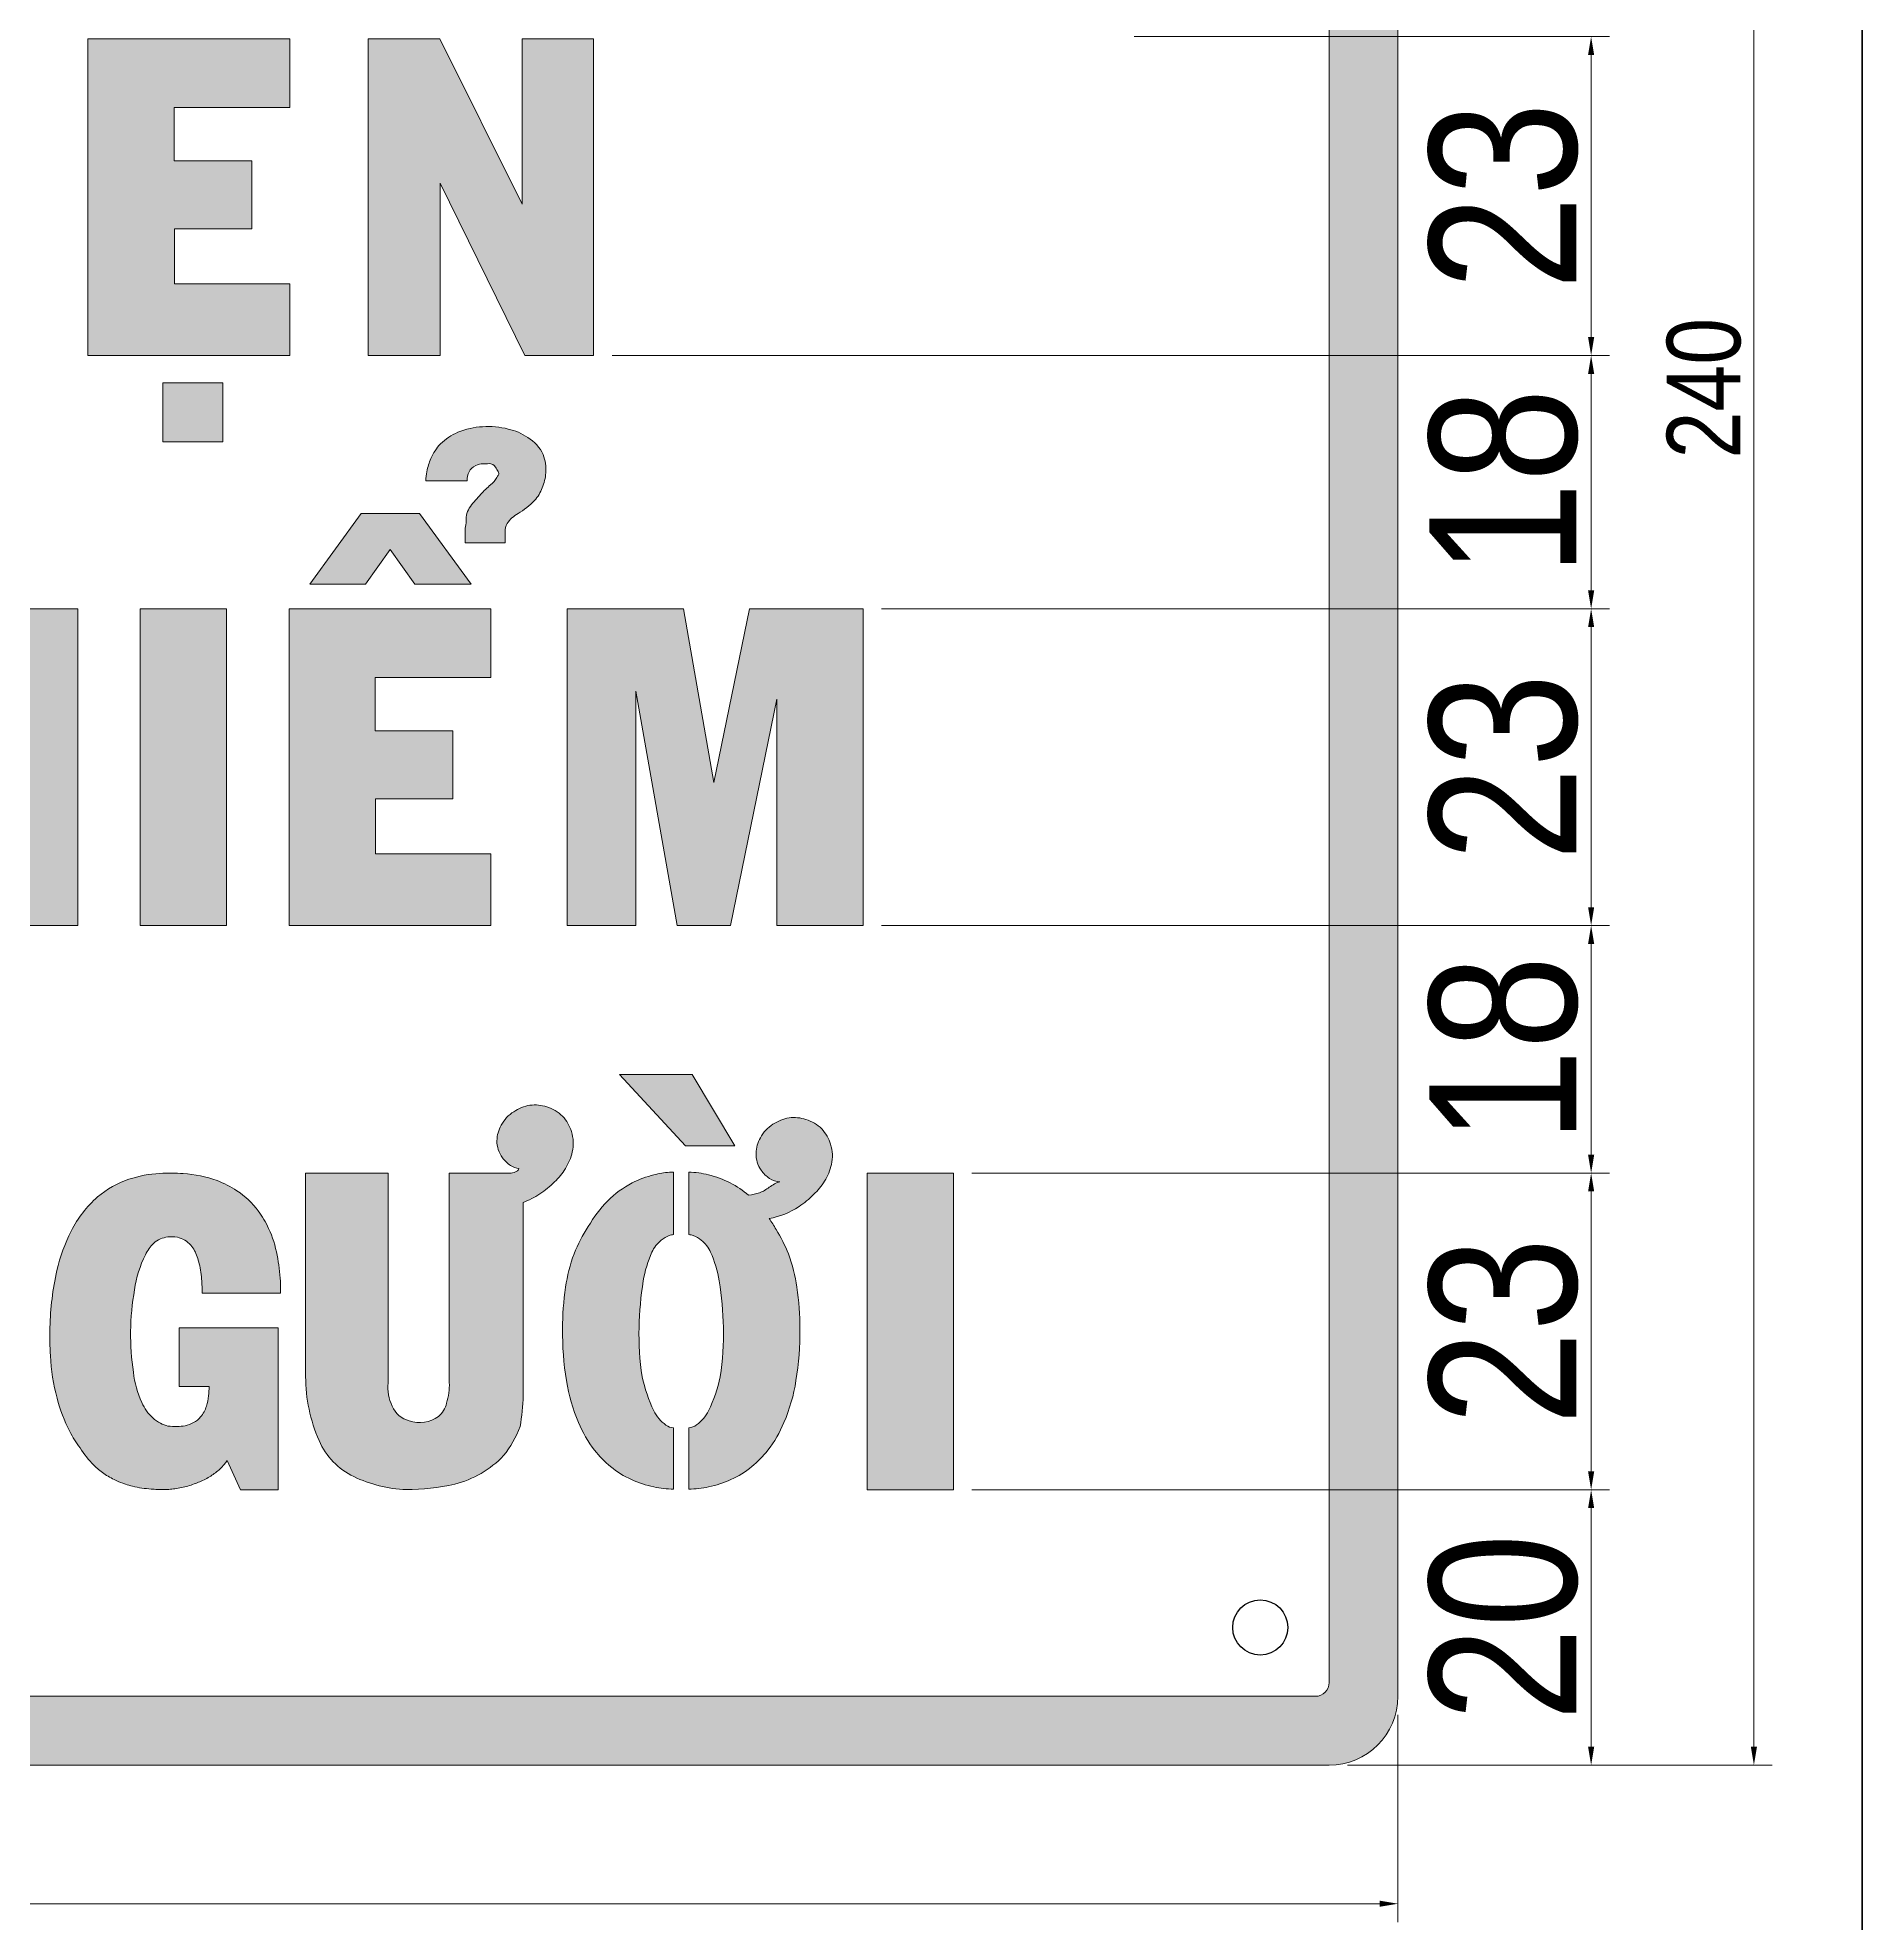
# Model space of a CAD drawing. Header units: millimetres. Extents: x 330554 to 656471, y 11007 to 130943.
# Drawn here: x 526248 to 527737, y 47596 to 49134 of the extents above; entities that cross this region are included whole.
import ezdxf

# ---------------------------------------------------------------- set-up
doc = ezdxf.new("R2010")
doc.units = ezdxf.units.MM
doc.header["$LTSCALE"] = 6
for name, color, linetype, lineweight in [('Netcoban', 4, 'Continuous', 25), ('netlonkhungten', 32, 'Continuous', 35), ('Text', 7, 'Continuous', 13)]:
    doc.layers.add(name, color=color, linetype=linetype, lineweight=lineweight)
doc.styles.get("Standard").update_dxf_attribs({"font": 'VHELVCN.TTF', "height": 120})
doc.dimstyles.new('ISO-5', dxfattribs={"dimtxt": 6, "dimasz": 15, "dimexe": 15, "dimexo": 15, "dimgap": 10, "dimtad": 1, "dimtoh": 1, "dimdec": 1, "dimlfac": 0.166667, "dimtxsty": 'Standard', "dimcen": 25, "dimclrd": 7, "dimclre": 7, "dimadec": 0, "dimazin": 0, "dimtfac": 1, "dimtdec": 1, "dimtmove": 0, "dimatfit": 3, "dimfxl": 1, "dimlwd": 0, "dimlwe": 0, "dimarcsym": 0})

# ---------------------------------------------------------------- blocks, each defined once
blk = doc.blocks.new('*D30')
at = {"layer": 'Defpoints', "color": 0, "transparency": 16777216}
for p in [(527127.5, 49134.6), (526701.7, 48874.5), (527515.4, 48874.5)]:
    blk.add_point(p, dxfattribs=at)
at = {"layer": 'Netcoban', "color": 7, "lineweight": 0, "transparency": 16777216}
for p, q in [((527142.5, 49134.6), (527530.4, 49134.6)), ((527515.4, 49119.6), (527515.4, 48889.5)), ((526716.7, 48874.5), (527530.4, 48874.5))]:
    blk.add_line(p, q, dxfattribs=at)
at = {"layer": 'Netcoban', "color": 7, "transparency": 16777216}
for points in [[(527512.9, 49119.6), (527517.9, 49119.6), (527515.4, 49134.6)], [(527512.9, 48889.5), (527517.9, 48889.5), (527515.4, 48874.5)]]:
    blk.add_solid(points, dxfattribs=at)
at = {"layer": 'Netcoban', "color": 0, "transparency": 16777216, "insert": (527444.2, 49004.6), "char_height": 120, "attachment_point": 5, "rotation": 90}
blk.add_mtext('23', dxfattribs=at)
blk = doc.blocks.new('*D31')
at = {"layer": 'Defpoints', "color": 0, "transparency": 16777216}
for p in [(526701.7, 48874.5), (527515.4, 48874.5), (526921.4, 48667.9)]:
    blk.add_point(p, dxfattribs=at)
at = {"layer": 'Netcoban', "color": 7, "lineweight": 0, "transparency": 16777216}
for p, q in [((526716.7, 48874.5), (527530.4, 48874.5)), ((527515.4, 48682.9), (527515.4, 48859.5)), ((526936.4, 48667.9), (527530.4, 48667.9))]:
    blk.add_line(p, q, dxfattribs=at)
at = {"layer": 'Netcoban', "color": 7, "transparency": 16777216}
for points in [[(527512.9, 48859.5), (527517.9, 48859.5), (527515.4, 48874.5)], [(527512.9, 48682.9), (527517.9, 48682.9), (527515.4, 48667.9)]]:
    blk.add_solid(points, dxfattribs=at)
at = {"layer": 'Netcoban', "color": 0, "transparency": 16777216, "insert": (527444.2, 48771.2), "char_height": 120, "attachment_point": 5, "rotation": 90}
blk.add_mtext('18', dxfattribs=at)
blk = doc.blocks.new('*D32')
at = {"layer": 'Defpoints', "color": 0, "transparency": 16777216}
for p in [(526921.4, 48667.9), (526921.4, 48409.5), (527515.4, 48409.5)]:
    blk.add_point(p, dxfattribs=at)
at = {"layer": 'Netcoban', "color": 7, "lineweight": 0, "transparency": 16777216}
for p, q in [((526936.4, 48667.9), (527530.4, 48667.9)), ((527515.4, 48652.9), (527515.4, 48424.5)), ((526936.4, 48409.5), (527530.4, 48409.5))]:
    blk.add_line(p, q, dxfattribs=at)
at = {"layer": 'Netcoban', "color": 7, "transparency": 16777216}
for points in [[(527512.9, 48652.9), (527517.9, 48652.9), (527515.4, 48667.9)], [(527512.9, 48424.5), (527517.9, 48424.5), (527515.4, 48409.5)]]:
    blk.add_solid(points, dxfattribs=at)
at = {"layer": 'Netcoban', "color": 0, "transparency": 16777216, "insert": (527444.2, 48538.7), "char_height": 120, "attachment_point": 5, "rotation": 90}
blk.add_mtext('23', dxfattribs=at)
blk = doc.blocks.new('*D33')
at = {"layer": 'Defpoints', "color": 0, "transparency": 16777216}
for p in [(526921.4, 48409.5), (527515.4, 48409.5), (526995.2, 48207.6)]:
    blk.add_point(p, dxfattribs=at)
at = {"layer": 'Netcoban', "color": 7, "lineweight": 0, "transparency": 16777216}
for p, q in [((526936.4, 48409.5), (527530.4, 48409.5)), ((527515.4, 48222.6), (527515.4, 48394.5)), ((527010.2, 48207.6), (527530.4, 48207.6))]:
    blk.add_line(p, q, dxfattribs=at)
at = {"layer": 'Netcoban', "color": 7, "transparency": 16777216}
for points in [[(527512.9, 48394.5), (527517.9, 48394.5), (527515.4, 48409.5)], [(527512.9, 48222.6), (527517.9, 48222.6), (527515.4, 48207.6)]]:
    blk.add_solid(points, dxfattribs=at)
at = {"layer": 'Netcoban', "color": 0, "transparency": 16777216, "insert": (527444.2, 48308.6), "char_height": 120, "attachment_point": 5, "rotation": 90}
blk.add_mtext('18', dxfattribs=at)
blk = doc.blocks.new('*D34')
at = {"layer": 'Defpoints', "color": 0, "transparency": 16777216}
for p in [(526995.2, 48207.6), (526995.2, 47949.3), (527515.4, 47949.3)]:
    blk.add_point(p, dxfattribs=at)
at = {"layer": 'Netcoban', "color": 7, "lineweight": 0, "transparency": 16777216}
for p, q in [((527010.2, 48207.6), (527530.4, 48207.6)), ((527515.4, 48192.6), (527515.4, 47964.3)), ((527010.2, 47949.3), (527530.4, 47949.3))]:
    blk.add_line(p, q, dxfattribs=at)
at = {"layer": 'Netcoban', "color": 7, "transparency": 16777216}
for points in [[(527512.9, 48192.6), (527517.9, 48192.6), (527515.4, 48207.6)], [(527512.9, 47964.3), (527517.9, 47964.3), (527515.4, 47949.3)]]:
    blk.add_solid(points, dxfattribs=at)
at = {"layer": 'Netcoban', "color": 0, "transparency": 16777216, "insert": (527444.2, 48078.5), "char_height": 120, "attachment_point": 5, "rotation": 90}
blk.add_mtext('23', dxfattribs=at)
blk = doc.blocks.new('*D35')
at = {"layer": 'Defpoints', "color": 0, "transparency": 16777216}
for p in [(526995.2, 47949.3), (527515.4, 47949.3), (527301.7, 47724.6)]:
    blk.add_point(p, dxfattribs=at)
at = {"layer": 'Netcoban', "color": 7, "lineweight": 0, "transparency": 16777216}
for p, q in [((527010.2, 47949.3), (527530.4, 47949.3)), ((527515.4, 47739.6), (527515.4, 47934.3)), ((527316.7, 47724.6), (527530.4, 47724.6))]:
    blk.add_line(p, q, dxfattribs=at)
at = {"layer": 'Netcoban', "color": 7, "transparency": 16777216}
for points in [[(527512.9, 47934.3), (527517.9, 47934.3), (527515.4, 47949.3)], [(527512.9, 47739.6), (527517.9, 47739.6), (527515.4, 47724.6)]]:
    blk.add_solid(points, dxfattribs=at)
at = {"layer": 'Netcoban', "color": 0, "transparency": 16777216, "insert": (527444.2, 47837), "char_height": 120, "attachment_point": 5, "rotation": 90}
blk.add_mtext('20', dxfattribs=at)

msp = doc.modelspace()

# ---------------------------------------------------------------- hatches: boundary and pattern name
at = {"layer": 'Text'}
h = msp.add_hatch(color=1, dxfattribs=at)
h.paths.add_polyline_path([(527357.826, 49914.885, 0.41421356), (527301.666, 49971.045), (524044.386, 49971.045, 0.41421356), (523988.226, 49914.885), (523988.226, 47780.805, 0.41421356), (524044.386, 47724.645), (527301.666, 47724.645, 0.41421356), (527357.826, 47780.805)])
h.paths.add_polyline_path([(524044.386, 49903.653, -0.41421356), (524055.618, 49914.885), (527290.434, 49914.885, -0.41421356), (527301.666, 49903.653), (527301.666, 47792.037, -0.41421356), (527290.434, 47780.805), (524055.618, 47780.805, -0.41421356), (524044.386, 47792.037)], flags=16)
for points in [[(526453.979, 49132.873), (526289.209, 49132.873), (526289.209, 48874.537), (526453.876, 48874.537), (526453.876, 48932.904), (526359.647, 48932.904), (526359.647, 48977.771), (526422.865, 48977.771), (526422.865, 49033.382), (526359.457, 49033.382), (526359.457, 49076.798), (526453.979, 49076.798)], [(526701.677, 49132.873), (526643.267, 49132.873), (526643.267, 48998.003), (526576.225, 49132.873), (526517.678, 49132.873), (526517.678, 48874.537), (526576.437, 48874.537), (526576.437, 49015.02), (526645.466, 48874.537), (526701.677, 48874.537)], [(526399.134, 48852.073), (526350.264, 48852.073), (526350.264, 48803.946), (526399.134, 48803.946)], [(526660.532, 48793.655, 0.15566761), (526647.896, 48807.586, 0.09879842), (526631.983, 48814.49, 0.08376143), (526611.102, 48816.36, 0.0905455), (526590.984, 48811.86, 0.08631), (526576.694, 48802.488, 0.07313466), (526568.971, 48790.481, 0.06771435), (526565.724, 48779.719, 0.03230987), (526564.737, 48772.278), (526598.637, 48772.278, -0.31853554), (526605.461, 48784.706, -0.09937767), (526611.6, 48786.142, -0.00214651), (526616.368, 48786.273, -0.26622741), (526621.659, 48783.401, 0.00128441), (526623.876, 48779.83, -0.26758413), (526623.973, 48777.098, -0.00266356), (526622.809, 48774.932, -0.10733051), (526617.651, 48768.956, 0.04386805), (526609.614, 48761.284, 0.03096492), (526601.13, 48751.323, 0.16832102), (526597.578, 48739.49, -0.07145306), (526596.974, 48733.513), (526596.974, 48721.8), (526629.443, 48721.8), (526629.443, 48730.502, -0.17018699), (526631.099, 48737.364, -0.1182217), (526640.052, 48745.544, 0.06208349), (526653.552, 48756.249, 0.08481013), (526659.833, 48766.478, 0.07133611), (526662.668, 48778.704, 0.11649546)], [(526559.699, 48745.699), (526511.976, 48745.699), (526470.165, 48688.086), (526515.638, 48688.086), (526535.575, 48716.111), (526555.922, 48688.086), (526601.691, 48688.086)], [(526280.902, 48667.868), (526210.107, 48667.868), (526210.107, 48569.719), (526167.504, 48569.719), (526167.504, 48667.868), (526097.205, 48667.868), (526097.205, 48409.532), (526167.454, 48409.532), (526167.454, 48512.409), (526209.996, 48512.409), (526209.996, 48409.532), (526280.902, 48409.532)], [(526402.244, 48667.868), (526331.848, 48667.868), (526331.848, 48409.532), (526402.244, 48409.532)], [(526617.96, 48667.868), (526453.19, 48667.868), (526453.19, 48409.532), (526617.857, 48409.532), (526617.857, 48467.899), (526523.628, 48467.899), (526523.628, 48512.766), (526586.846, 48512.766), (526586.846, 48568.377), (526523.438, 48568.377), (526523.438, 48611.794), (526617.96, 48611.794)], [(526774.98, 48667.868), (526679.974, 48667.868), (526679.974, 48409.532), (526736.086, 48409.532), (526736.086, 48600.741), (526769.927, 48409.532), (526813.281, 48409.532), (526851.038, 48594.28), (526851.038, 48409.532), (526921.446, 48409.532), (526921.446, 48667.868), (526828.877, 48667.868), (526799.776, 48526.219)], [(526781.951, 48287.908), (526722.742, 48287.908), (526776.515, 48229.876), (526816.846, 48229.876)], [(526533.971, 48207.621), (526466.767, 48207.621), (526466.767, 48041.457, 0.10351825), (526477.688, 47989.404, 0.17893533), (526506.001, 47960.043, 0.10267058), (526548.737, 47949.367, 0.05177557), (526588.326, 47953.793, 0.13938282), (526628.209, 47977.101, 0.08353635), (526641.622, 48000.805, 0.04375219), (526644.224, 48026.048), (526644.224, 48183.653, 0.05459693), (526657.833, 48190.55, 0.0457103), (526669.759, 48200.42, 0.07300325), (526678.689, 48211.32, 0.08105274), (526684.308, 48224.907, 0.13766395), (526683.514, 48241.407, 0.11716207), (526676.419, 48253.897, 0.12551153), (526663.447, 48261.565, 0.11792381), (526649.751, 48262.94, 0.10797999), (526636.578, 48257.68, 0.13462131), (526626.333, 48246.624, 0.12602747), (526622.773, 48234.003, 0.15766569), (526627.275, 48220.156, 0.09145621), (526633.91, 48213.736, 0.08406424), (526640.707, 48211.199, -0.16268042), (526639.007, 48209.164, -0.15936642), (526633.793, 48207.621), (526583.97, 48207.621), (526583.97, 48036.801, -0.0764466), (526581.773, 48019.962, -0.14619925), (526575.127, 48008.936, -0.23367662), (526551.247, 48005.467, -0.23796474), (526537.396, 48017.521, -0.14052725), (526533.971, 48036.358)], [(526436.567, 48162.376, 0.05489153), (526428.124, 48176.715, 0.08807158), (526410.738, 48193.179, 0.06097933), (526394.481, 48201.427, 0.07005517), (526366.926, 48207.209, 0.03704565), (526347.781, 48207.356, 0.06592224), (526322.58, 48202.506, 0.09360328), (526297.081, 48188.146, 0.09487805), (526275.68, 48160.7, 0.0619638), (526263.861, 48128.18, 0.04991581), (526258.206, 48081.736, 0.02179949), (526258.502, 48058.516, 0.05219178), (526263.957, 48024.006, 0.05937898), (526274.369, 47996.901, 0.04909818), (526282.778, 47983.4, 0.05701334), (526294, 47969.277, 0.04535883), (526302.043, 47962.584, 0.04336127), (526311.735, 47956.987, 0.02728551), (526319.758, 47953.85, 0.02044402), (526325.537, 47952.21, 0.01638623), (526333.254, 47950.644, 0.01243811), (526340.711, 47949.822, 0.01040737), (526345.899, 47949.523, 0.00148342), (526350.163, 47949.439, 0.01586828), (526355.267, 47949.594, 0.02630382), (526360.143, 47950.086, 0.01669869), (526365.594, 47951.033, 0.02529536), (526370.568, 47952.292, 0.02799854), (526375.911, 47954.04, 0.02252182), (526380.465, 47955.86, 0.01538517), (526384.993, 47958.004, 0.01831566), (526389.306, 47960.472, 0.01536962), (526393.163, 47963.119, 0.02608946), (526396.829, 47966.197, 0.03639046), (526398.915, 47968.295, 0.00063246), (526400.496, 47970.14, 0.0225671), (526402.751, 47973.197), (526413.628, 47949.285), (526444.303, 47949.285), (526444.303, 48081.314), (526363.653, 48081.314), (526363.653, 48033.635), (526387.943, 48033.635, -0.0281194), (526387.583, 48025.874, -0.05882285), (526385.966, 48017.557, -0.0196332), (526383.844, 48012.77, -0.05852022), (526381.111, 48008.669, -0.10194605), (526375.408, 48004.023, -0.05974582), (526368.39, 48001.551, -0.03347773), (526361.834, 48000.784, -0.05034415), (526354.462, 48001.295, -0.07411206), (526348.298, 48003.495, -0.04145756), (526342.059, 48007.828, -0.09949282), (526333.178, 48020.394, -0.07731237), (526326.218, 48045.124, -0.03433424), (526323.912, 48078.326, -0.03816792), (526327.18, 48112.477, -0.07895851), (526336.009, 48140.94, -0.09211015), (526342.87, 48150.316, -0.10020323), (526348.301, 48153.87, -0.07180386), (526354.335, 48155.484, -0.07393575), (526362.11, 48155.19, -0.09292692), (526368.13, 48152.969, -0.06227378), (526373.149, 48148.704, -0.01687325), (526376.203, 48144.285, -0.03232061), (526378.264, 48139.397, -0.02040224), (526380, 48133.575, -0.05869178), (526381.293, 48126.748, -0.02023221), (526382.013, 48119.394, -0.01416375), (526382.362, 48109.707), (526446.332, 48109.707, 0.01729197), (526446.139, 48119.319, 0.03775234), (526443.497, 48140.579, 0.06056761)], [(526995.188, 48207.621), (526924.793, 48207.621), (526924.793, 47949.285), (526995.188, 47949.285)]]:
    msp.add_hatch(color=7, dxfattribs=at).paths.add_polyline_path(points)
h = msp.add_hatch(color=7, dxfattribs=at)
h.paths.add_polyline_path([(526869.918, 48080.516, 0.03722561), (526867.416, 48114.48, 0.05164777), (526860.544, 48141.703, 0.04502908), (526850.508, 48161.657, 0.01909757), (526844.893, 48170.488, 0.09536182), (526869.233, 48180.266, 0.0457103), (526881.159, 48190.136, 0.07300325), (526890.089, 48201.036, 0.08105274), (526895.707, 48214.622, 0.13766395), (526894.914, 48231.123, 0.11716207), (526887.819, 48243.613, 0.12551153), (526874.847, 48251.281, 0.11792381), (526861.151, 48252.656, 0.10797999), (526847.977, 48247.395, 0.13462131), (526837.733, 48236.339, 0.12602747), (526834.173, 48223.719, 0.16544591), (526838.401, 48209.936, 0.10098225), (526845.138, 48203.271, 0.11861181), (526853.636, 48200.444, 0.0797449), (526849.166, 48198.777, 0.03010454), (526844.914, 48196.012, -0.05843066), (526837.117, 48191.476, -0.03552376), (526828.081, 48189.516, 0.05847644), (526813.108, 48199.552, 0.06182979), (526795.348, 48206.163, 0.05472461), (526779.349, 48208.416), (526779.349, 48157.392, -0.08265164), (526782.957, 48156.661, -0.0749446), (526789.466, 48152.784, -0.10863746), (526797.128, 48143.199, -0.0568567), (526804.14, 48119.589, -0.03242305), (526807.537, 48081.709, -0.04402444), (526804.959, 48041.496, -0.05585078), (526795.512, 48013.65, -0.1206066), (526785.712, 48002.195, -0.12938313), (526779.349, 47999.688), (526779.349, 47949.702, 0.03537613), (526795.524, 47951.603, 0.04971546), (526813.711, 47957.579, 0.06374188), (526830.706, 47968.171, 0.05743895), (526843.779, 47981.538, 0.06394962), (526856.929, 48004.077, 0.06133465), (526866.746, 48038.273, 0.04208615)])
h.paths.add_polyline_path([(526738.721, 48081.709, -0.03242305), (526742.118, 48119.589, -0.0568567), (526749.129, 48143.199, -0.10863746), (526756.792, 48152.784, -0.07521285), (526763.349, 48156.661, -0.08265164), (526766.956, 48157.392), (526766.956, 48208.476, 0.0232652), (526763.539, 48208.358, 0.03339015), (526750.91, 48206.163, 0.06182979), (526733.15, 48199.552, 0.08055081), (526713.21, 48184.878, 0.06539848), (526697.329, 48164.023, 0.05289742), (526685.713, 48141.703, 0.05164777), (526678.841, 48114.48, 0.03722561), (526676.34, 48080.516, 0.04208615), (526679.512, 48038.273, 0.06133465), (526689.329, 48004.077, 0.06394962), (526702.479, 47981.538, 0.05743895), (526715.551, 47968.171, 0.06374188), (526732.547, 47957.579, 0.04971546), (526750.734, 47951.603, 0.04339069), (526766.956, 47949.709), (526766.956, 47999.677, -0.13361253), (526760.702, 48002.063, -0.12106352), (526750.745, 48013.65, -0.05585078), (526741.299, 48041.496, -0.04402444)])

# ---------------------------------------------------------------- linework, layer by layer
at = {"color": 1}
msp.add_circle((527245.506, 47836.965), 22.464, dxfattribs=at)
at = {"layer": 'Netcoban', "color": 7, "lineweight": 0}
for p, q in [((527648.207, 49956.045), (527648.207, 47739.645)), ((527357.826, 47765.805), (527357.826, 47596.607)), ((527368.295, 47724.645), (527663.207, 47724.645)), ((527342.826, 47611.607), (524003.226, 47611.607))]:
    msp.add_line(p, q, dxfattribs=at)
at = {"layer": 'Netcoban', "color": 7}
for points in [[(527645.707, 47739.645), (527650.707, 47739.645), (527648.207, 47724.645)], [(527342.826, 47614.107), (527342.826, 47609.107), (527357.826, 47611.607)]]:
    msp.add_solid(points, dxfattribs=at)
at = {"layer": 'netlonkhungten'}
msp.add_lwpolyline([(510215.968, 58017.029), (527736.619, 58017.029), (527736.619, 45325.24), (510215.968, 45325.24)], close=True, dxfattribs=at)
at = {"layer": 'Text', "color": 1}
for points in [[(524044.386, 47724.645), (527301.666, 47724.645, 0.41421356), (527357.826, 47780.805), (527357.826, 49914.885, 0.41421356), (527301.666, 49971.045), (524044.386, 49971.045, 0.41421356), (523988.226, 49914.885), (523988.226, 47780.805, 0.41421356)], [(524055.618, 47780.805), (527290.434, 47780.805, 0.41421356), (527301.666, 47792.037), (527301.666, 49903.653, 0.41421356), (527290.434, 49914.885), (524055.618, 49914.885, 0.41421356), (524044.386, 49903.653), (524044.386, 47792.037, 0.41421356)]]:
    msp.add_lwpolyline(points, format="xyb", close=True, dxfattribs=at)
at = {"layer": 'Text', "color": 7}
for points in [[(526289.209, 49132.873), (526289.209, 48874.537), (526453.876, 48874.537), (526453.876, 48932.904), (526359.647, 48932.904), (526359.647, 48977.771), (526422.865, 48977.771), (526422.865, 49033.382), (526359.457, 49033.382), (526359.457, 49076.798), (526453.979, 49076.798), (526453.979, 49132.873)], [(526517.678, 49132.873), (526517.678, 48874.537), (526576.437, 48874.537), (526576.437, 49015.02), (526645.466, 48874.537), (526701.677, 48874.537), (526701.677, 49132.873), (526643.267, 49132.873), (526643.267, 48998.003), (526576.225, 49132.873)], [(526350.264, 48803.946), (526399.134, 48803.946), (526399.134, 48852.073), (526350.264, 48852.073)], [(526470.165, 48688.086), (526515.638, 48688.086), (526535.575, 48716.111), (526555.922, 48688.086), (526601.691, 48688.086), (526559.699, 48745.699), (526511.976, 48745.699)], [(526097.205, 48667.868), (526097.205, 48409.532), (526167.454, 48409.532), (526167.454, 48512.409), (526209.996, 48512.409), (526209.996, 48409.532), (526280.902, 48409.532), (526280.902, 48667.868), (526210.107, 48667.868), (526210.107, 48569.719), (526167.504, 48569.719), (526167.504, 48667.868)], [(526331.848, 48409.532), (526402.244, 48409.532), (526402.244, 48667.868), (526331.848, 48667.868)], [(526453.19, 48667.868), (526453.19, 48409.532), (526617.857, 48409.532), (526617.857, 48467.899), (526523.628, 48467.899), (526523.628, 48512.766), (526586.846, 48512.766), (526586.846, 48568.377), (526523.438, 48568.377), (526523.438, 48611.794), (526617.96, 48611.794), (526617.96, 48667.868)], [(526679.974, 48409.532), (526679.974, 48667.868), (526774.98, 48667.868), (526799.776, 48526.219), (526828.877, 48667.868), (526921.446, 48667.868), (526921.446, 48409.532), (526851.038, 48409.532), (526851.038, 48594.28), (526813.281, 48409.532), (526769.927, 48409.532), (526736.086, 48600.741), (526736.086, 48409.442)], [(526776.515, 48229.876), (526816.846, 48229.876), (526781.951, 48287.908), (526722.742, 48287.908)], [(526924.793, 47949.285), (526995.188, 47949.285), (526995.188, 48207.621), (526924.793, 48207.621)]]:
    msp.add_lwpolyline(points, close=True, dxfattribs=at)
for points in [[(526564.737, 48772.278), (526598.637, 48772.278, -0.31853554), (526605.461, 48784.706, -0.09937767), (526611.6, 48786.142, -0.00214651), (526616.368, 48786.273, -0.26622741), (526621.659, 48783.401, 0.00128441), (526623.876, 48779.83, -0.26758413), (526623.973, 48777.098, -0.00266356), (526622.809, 48774.932, -0.10733051), (526617.651, 48768.956, 0.04386805), (526609.614, 48761.284, 0.03096492), (526601.13, 48751.323, 0.16832102), (526597.578, 48739.49, -0.07145306), (526596.974, 48733.513), (526596.974, 48721.8), (526629.443, 48721.8), (526629.443, 48730.502, -0.17018699), (526631.099, 48737.364, -0.1182217), (526640.052, 48745.544, 0.06208349), (526653.552, 48756.249, 0.08481013), (526659.833, 48766.478, 0.07133611), (526662.668, 48778.704, 0.11649546), (526660.532, 48793.655, 0.15566761), (526647.896, 48807.586, 0.09879842), (526631.983, 48814.49, 0.08376143), (526611.102, 48816.36, 0.0905455), (526590.984, 48811.86, 0.08631), (526576.694, 48802.488, 0.07313466), (526568.971, 48790.481, 0.06771435), (526565.724, 48779.719, 0.03230987)], [(526634.29, 48207.621), (526583.97, 48207.621), (526583.97, 48036.801, -0.0764466), (526581.773, 48019.962, -0.14619925), (526575.127, 48008.936, -0.23367662), (526551.247, 48005.467, -0.23796474), (526537.396, 48017.521, -0.14052725), (526533.971, 48036.358), (526533.971, 48207.621), (526466.767, 48207.621), (526466.767, 48041.589, 0.10377634), (526477.688, 47989.404, 0.17893533), (526506.001, 47960.043, 0.10267058), (526548.737, 47949.367, 0.05177557), (526588.326, 47953.793, 0.13938282), (526628.209, 47977.101, 0.08353635), (526641.622, 48000.805, 0.04375219), (526644.224, 48026.048), (526644.224, 48183.653, 0.05459693), (526657.833, 48190.55, 0.0457103), (526669.759, 48200.42, 0.07300325), (526678.689, 48211.32, 0.08105274), (526684.308, 48224.907, 0.13766395), (526683.514, 48241.407, 0.11716207), (526676.419, 48253.897, 0.12551153), (526663.447, 48261.565, 0.11792381), (526649.751, 48262.94, 0.10797999), (526636.578, 48257.68, 0.13462131), (526626.333, 48246.624, 0.12602747), (526622.773, 48234.003, 0.15766569), (526627.275, 48220.156, 0.09145621), (526633.91, 48213.736, 0.08406424), (526640.707, 48211.199, -0.16268042), (526639.007, 48209.164, -0.1448411), (526634.29, 48207.621, 0.1448411)], [(526779.349, 47949.702, 0.03537613), (526795.524, 47951.603, 0.04971546), (526813.711, 47957.579, 0.06374188), (526830.706, 47968.171, 0.05743895), (526843.779, 47981.538, 0.06394962), (526856.929, 48004.077, 0.06133465), (526866.746, 48038.273, 0.04208615), (526869.918, 48080.516, 0.03722561), (526867.416, 48114.48, 0.05164777), (526860.544, 48141.703, 0.04502908), (526850.508, 48161.657, 0.01909757), (526844.893, 48170.488, 0.09536182), (526869.233, 48180.266, 0.0457103), (526881.159, 48190.136, 0.07300325), (526890.089, 48201.036, 0.08105274), (526895.707, 48214.622, 0.13766395), (526894.914, 48231.123, 0.11716207), (526887.819, 48243.613, 0.12551153), (526874.847, 48251.281, 0.11792381), (526861.151, 48252.656, 0.10797999), (526847.977, 48247.395, 0.13462131), (526837.733, 48236.339, 0.12602747), (526834.173, 48223.719, 0.16544591), (526838.401, 48209.936, 0.10098225), (526845.138, 48203.271, 0.11861181), (526853.636, 48200.444, 0.0797449), (526849.166, 48198.777, 0.03010454), (526844.914, 48196.012, -0.05843066), (526837.117, 48191.476, -0.03552376), (526828.081, 48189.516, 0.05847644), (526813.108, 48199.552, 0.06182979), (526795.348, 48206.163, 0.05472461), (526779.349, 48208.416), (526779.349, 48157.392, -0.08265164), (526782.957, 48156.661, -0.0749446), (526789.466, 48152.784, -0.10863746), (526797.128, 48143.199, -0.0568567), (526804.14, 48119.589, -0.03242305), (526807.537, 48081.709, -0.04402444), (526804.959, 48041.496, -0.05585078), (526795.512, 48013.65, -0.1206066), (526785.712, 48002.195, -0.12938313), (526779.349, 47999.688)], [(526766.956, 47999.677, -0.13361253), (526760.702, 48002.063, -0.12106352), (526750.745, 48013.65, -0.05585078), (526741.299, 48041.496, -0.04402444), (526738.721, 48081.709, -0.03242305), (526742.118, 48119.589, -0.0568567), (526749.129, 48143.199, -0.10863746), (526756.792, 48152.784, -0.07521285), (526763.349, 48156.661, -0.08265164), (526766.956, 48157.392), (526766.956, 48208.476, 0.0232652), (526763.539, 48208.358, 0.03339015), (526750.91, 48206.163, 0.06182979), (526733.15, 48199.552, 0.08055081), (526713.21, 48184.878, 0.06539848), (526697.329, 48164.023, 0.05289742), (526685.713, 48141.703, 0.05164777), (526678.841, 48114.48, 0.03722561), (526676.34, 48080.516, 0.04208615), (526679.512, 48038.273, 0.06133465), (526689.329, 48004.077, 0.06394962), (526702.479, 47981.538, 0.05743895), (526715.551, 47968.171, 0.06374188), (526732.547, 47957.579, 0.04971546), (526750.734, 47951.603, 0.04339069), (526766.956, 47949.709)], [(526380, 48133.575, 0.02040224), (526378.264, 48139.397, 0.03232061), (526376.203, 48144.285, 0.01687325), (526373.149, 48148.704, 0.06227378), (526368.13, 48152.969, 0.09292692), (526362.11, 48155.19, 0.07393575), (526354.335, 48155.484, 0.07180386), (526348.301, 48153.87, 0.10020323), (526342.87, 48150.316, 0.09211015), (526336.009, 48140.94, 0.07895851), (526327.18, 48112.477, 0.03816792), (526323.912, 48078.326, 0.03433424), (526326.218, 48045.124, 0.07731237), (526333.178, 48020.394, 0.09949282), (526342.059, 48007.828, 0.04145756), (526348.298, 48003.495, 0.07411206), (526354.462, 48001.295, 0.05034415), (526361.834, 48000.784, 0.03347773), (526368.39, 48001.551, 0.05974582), (526375.408, 48004.023, 0.10194605), (526381.111, 48008.669, 0.05852022), (526383.844, 48012.77, 0.0196332), (526385.966, 48017.557, 0.05882285), (526387.583, 48025.874, 0.0281194), (526387.943, 48033.635), (526363.653, 48033.635), (526363.653, 48081.314), (526444.303, 48081.314), (526444.303, 47949.285), (526413.628, 47949.285), (526402.751, 47973.197, -0.0225671), (526400.496, 47970.14, -0.00063246), (526398.915, 47968.295, -0.03639046), (526396.829, 47966.197, -0.02608946), (526393.163, 47963.119, -0.01536962), (526389.306, 47960.472, -0.01831566), (526384.993, 47958.004, -0.01538517), (526380.465, 47955.86, -0.02252182), (526375.911, 47954.04, -0.02799854), (526370.568, 47952.292, -0.02529536), (526365.594, 47951.033, -0.01669869), (526360.143, 47950.086, -0.02630382), (526355.267, 47949.594, -0.01586828), (526350.163, 47949.439, -0.00148342), (526345.899, 47949.523, -0.01040737), (526340.711, 47949.822, -0.01243811), (526333.254, 47950.644, -0.01638623), (526325.537, 47952.21, -0.02044402), (526319.758, 47953.85, -0.02728551), (526311.735, 47956.987, -0.04336127), (526302.043, 47962.584, -0.04535883), (526294, 47969.277, -0.05701334), (526282.778, 47983.4, -0.04909818), (526274.369, 47996.901, -0.05937898), (526263.957, 48024.006, -0.05219178), (526258.502, 48058.516, -0.02179949), (526258.206, 48081.736, -0.04991581), (526263.861, 48128.18, -0.06126248), (526275.502, 48160.351, -0.09594584), (526297.081, 48188.146, -0.09360328), (526322.58, 48202.506, -0.06592224), (526347.781, 48207.356, -0.03704565), (526366.926, 48207.209, -0.07005517), (526394.481, 48201.427, -0.06097933), (526410.738, 48193.179, -0.08807158), (526428.124, 48176.715, -0.05489153), (526436.567, 48162.376, -0.06056761), (526443.497, 48140.579, -0.03775234), (526446.139, 48119.319, -0.01729197), (526446.332, 48109.707), (526382.362, 48109.707, 0.01416375), (526382.013, 48119.394, 0.02023221), (526381.293, 48126.748, 0.05869178), (526380, 48133.575, 0.00263555)]]:
    msp.add_lwpolyline(points, format="xyb", close=True, dxfattribs=at)

# ---------------------------------------------------------------- texts
at = {"layer": 'Netcoban', "insert": (527607.567, 48847.845), "char_height": 60, "attachment_point": 5, "rotation": 90}
msp.add_mtext('240', dxfattribs=at)

# ---------------------------------------------------------------- dimensions: what is measured, and where the dimension line sits
at = {"layer": 'Netcoban'}
for base, p1, p2, angle, text, picture, middle in [((527515.436, 48874.537), (527127.456, 49134.564), (526701.677, 48874.537), 270, '23', '*D30', (527444.156, 49004.55)), ((527515.436, 48874.537), (526921.446, 48667.868), (526701.677, 48874.537), 90, '18', '*D31', (527444.156, 48771.203)), ((527515.436, 48409.532), (526921.446, 48667.868), (526921.446, 48409.532), 270, '23', '*D32', (527444.156, 48538.7)), ((527515.436, 48409.532), (526995.188, 48207.621), (526921.446, 48409.532), 90, '18', '*D33', (527444.156, 48308.577)), ((527515.436, 47949.285), (526995.188, 48207.621), (526995.188, 47949.285), 270, '23', '*D34', (527444.156, 48078.453)), ((527515.436, 47949.285), (527301.666, 47724.645), (526995.188, 47949.285), 90, '20', '*D35', (527444.156, 47836.965))]:
    dim = msp.add_linear_dim(base=base, p1=p1, p2=p2, angle=angle, text=text, dimstyle='ISO-5', dxfattribs=at)
    dim.commit()
    dim.dimension.update_dxf_attribs({"geometry": picture, "text_midpoint": middle})

doc.saveas('drawing.dxf')
